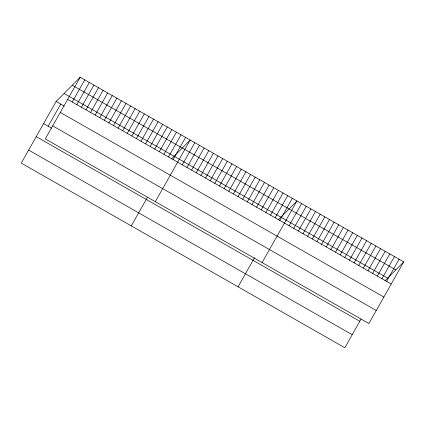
<?xml version="1.0" encoding="UTF-8"?>
<svg xmlns="http://www.w3.org/2000/svg" width="425" height="425" viewBox="0 0 425 425"><rect width="100%" height="100%" fill="white"/><g stroke="black" fill="none" stroke-linecap="round" stroke-linejoin="round"><path stroke-width="0.64" d="M80.16 77.265L45.289 138.901L368.879 323.521L403.75 261.885L80.16 77.265L56.121 101.479L21.25 163.115L344.84 347.735L361.043 319.09M48.19 126.22L60.706 104.093M72.229 102L84.745 79.879M76.813 104.619L89.33 82.493M81.398 107.233L93.914 85.112M85.983 109.847L98.499 87.725M90.567 112.466L103.084 90.339M95.152 115.079L107.668 92.958M99.732 117.693L112.253 95.572M104.316 120.312L116.838 98.186M108.901 122.926L121.417 100.805M113.486 125.54L126.002 103.418M118.07 128.159L130.587 106.032M122.655 130.773L135.171 108.651M127.24 133.386L139.756 111.265M131.824 136.005L144.341 113.879M136.409 138.619L148.925 116.498M140.994 141.233L153.51 119.112M145.573 143.852L158.095 121.725M150.158 146.466L162.679 124.344M154.742 149.079L167.259 126.958M159.327 151.698L171.843 129.572M163.912 154.312L176.428 132.191M168.497 156.926L181.013 134.805M131.272 225.887L147.475 197.242M173.081 159.545L185.597 137.418M155.311 201.668L190.182 140.032L171.429 158.923M182.309 164.81L194.825 142.683M186.952 167.455L199.468 145.334M191.595 170.106L204.112 147.98M196.238 172.757L208.755 150.631M200.876 175.403L213.398 153.282M205.519 178.054L218.041 155.927M210.163 180.699L222.684 158.578M214.806 183.35L227.322 161.224M219.449 186.001L231.965 163.875M224.092 188.647L236.608 166.526M228.735 191.298L241.251 169.171M233.378 193.949L245.894 171.822M238.021 196.594L250.538 174.473M242.664 199.245L255.181 177.119M247.308 201.891L259.824 179.77M251.951 204.542L264.467 182.415M256.594 207.193L269.11 185.066M261.237 209.838L273.753 187.717M265.88 212.489L278.396 190.363M270.518 215.14L283.039 193.014M275.161 217.786L287.683 195.665M238.053 286.811L254.57 257.624M279.804 220.437L292.326 198.31M262.092 262.597L296.963 200.961L278.216 219.847M289.09 225.733L301.607 203.607M293.733 228.384L306.25 206.258M298.377 231.03L310.893 208.909M303.02 233.681L315.536 211.554M307.663 236.332L320.179 214.205M312.306 238.977L324.822 216.856M316.949 241.628L329.465 219.502M321.592 244.274L334.108 222.153M326.235 246.925L338.752 224.798M330.878 249.576L343.395 227.449M335.522 252.222L348.038 230.1M340.165 254.873L352.681 232.746M344.803 257.523L357.324 235.397M349.446 260.169L361.967 238.048M354.089 262.82L366.61 240.693M358.732 265.466L371.248 243.344M363.375 268.117L375.891 245.99M368.018 270.767L380.534 248.641M372.661 273.413L385.178 251.292M377.304 276.064L389.821 253.938M381.947 278.715L394.464 256.588M386.591 281.361L399.107 259.239M384.997 280.776L403.75 261.885M72.229 85.255L395.818 269.875M64.053 93.489L387.642 278.109M67.644 99.386L391.234 284.012M56.121 101.479L64.143 106.053M60.27 112.423L383.855 297.048M52.668 125.858L376.258 310.484M43.605 123.601L51.627 128.18M36.226 136.643L359.816 321.263M28.629 150.073L352.213 334.698"/></g></svg>
